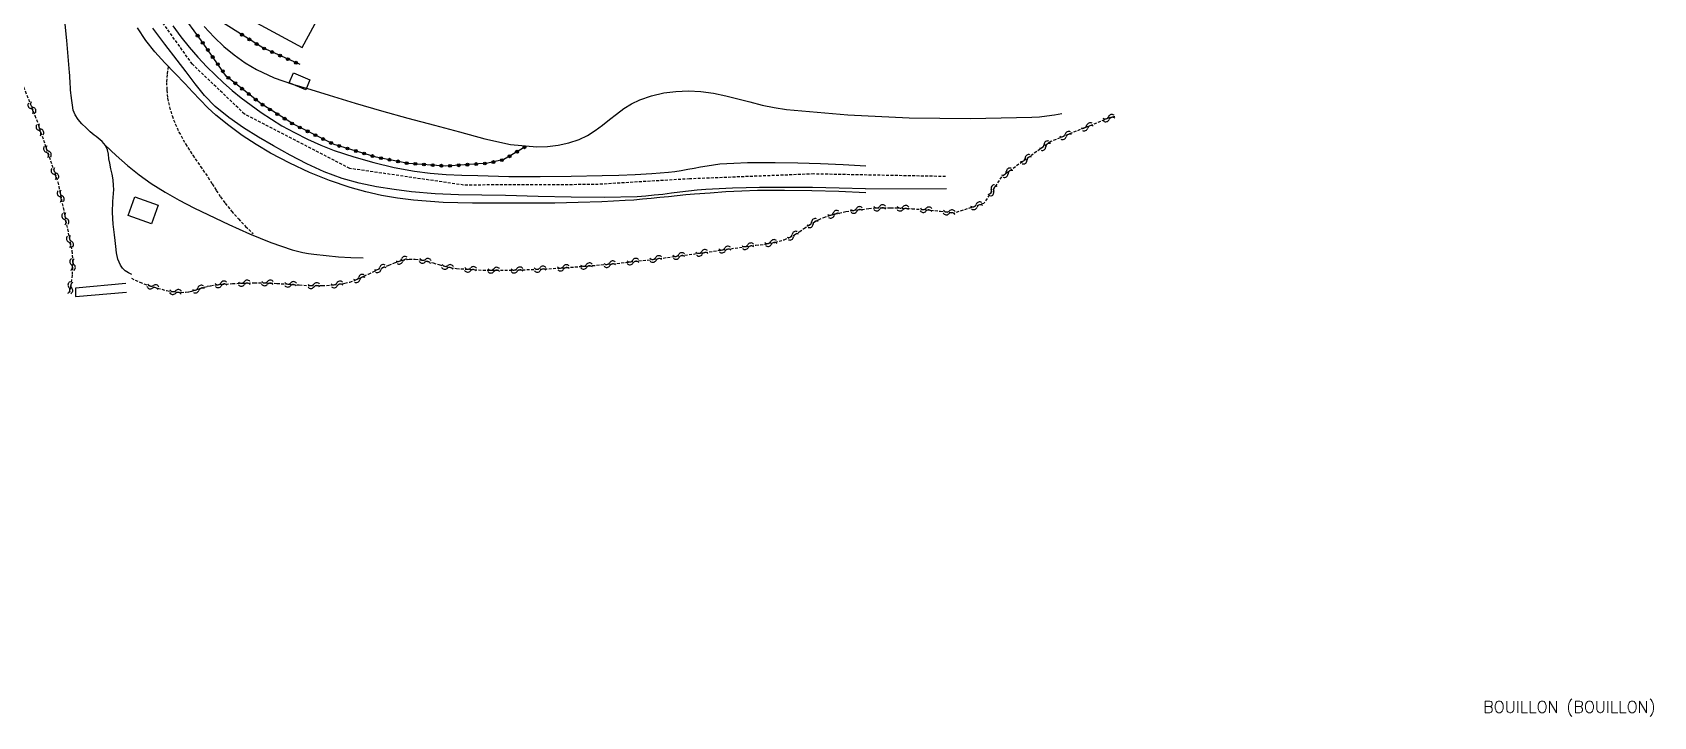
# Model space of a CAD drawing. Header units: millimetres. Extents: x 200000 to 201001, y 52999 to 54001.
# Drawn here: x 200206 to 200485.2, y 53235.8 to 53353.7 of the extents above; entities that cross this region are included whole.
import ezdxf
from ezdxf.enums import TextEntityAlignment as Align

# ---------------------------------------------------------------- set-up
doc = ezdxf.new("R2010")
doc.units = ezdxf.units.MM
doc.linetypes.add('DASHED', pattern=[0.75, 0.5, -0.25])
doc.layers.get('0').update_dxf_attribs({"linetype": 'CONTINUOUS'})
for name, color, linetype in [('W0001', 6, 'DASHED'), ('W0008', 7, 'CONTINUOUS'), ('W0070', 7, 'DASHED'), ('W0104', 1, 'CONTINUOUS'), ('W0211', 2, 'CONTINUOUS'), ('W0214', 2, 'CONTINUOUS'), ('W0322', 7, 'CONTINUOUS'), ('W0323', 7, 'CONTINUOUS'), ('W0501', 5, 'DASHED'), ('W0510', 5, 'CONTINUOUS'), ('W0511', 5, 'CONTINUOUS'), ('W0980', 7, 'CONTINUOUS')]:
    doc.layers.add(name, color=color, linetype=linetype)
doc.styles.get("Standard").update_dxf_attribs({"font": 'romans.shx', "width": 0.85})

# ---------------------------------------------------------------- blocks, each defined once
blk = doc.blocks.new('t323o')
at = {"color": 0, "linetype": 'Continuous'}
for radius in [0.25, 0.15]:
    blk.add_circle((0, 0), radius, dxfattribs=at)
blk = doc.blocks.new('t500o')
at = {"color": 0, "linetype": 'Continuous'}
for centre, start, end in [((-0.5, 0.625), 216.8699, 323.1301), ((0.5, -0.125), 36.8699, 143.1301), ((0.5, -0.625), 36.8699, 143.1301), ((-0.5, 0.125), 216.8699, 323.1301)]:
    blk.add_arc(centre, 0.625, start, end, dxfattribs=at)
blk = doc.blocks.new('t322o')
at = {"color": 0, "linetype": 'Continuous'}
for radius in [0.25, 0.15]:
    blk.add_circle((0, 0), radius, dxfattribs=at)

msp = doc.modelspace()

# ---------------------------------------------------------------- linework, layer by layer
at = {"layer": 'W0001'}
msp.add_lwpolyline([(200363.26, 53328.83), (200340.57, 53329.27), (200319.19, 53328.43), (200302.76, 53327.44), (200280.27, 53327.36), (200260.69, 53330.22), (200242.53, 53339.6), (200233.57, 53348.18), (200224.48, 53360.93), (200218.43, 53375.99), (200212.68, 53391.63), (200207.77, 53407.67), (200206.65, 53420.37), (200209.8, 53434.37), (200216.09, 53445.99), (200226.59, 53458.77), (200237.64, 53473.36), (200242.14, 53484.17), (200242.2, 53498.56), (200239.58, 53511.94), (200235.22, 53526.87)], dxfattribs=at)
at = {"layer": 'W0008'}
for points in [[(200349.48, 53326.73), (200344.92, 53326.85), (200340.36, 53326.92), (200335.79, 53326.94), (200331.23, 53326.92), (200328.91, 53326.88), (200326.59, 53326.83), (200324.28, 53326.74), (200321.96, 53326.6), (200320.48, 53326.48), (200319, 53326.32), (200317.53, 53326.14), (200316.05, 53325.95), (200314.58, 53325.76), (200313.1, 53325.6), (200311.62, 53325.46), (200310.13, 53325.36), (200304.46, 53325.21), (200298.79, 53325.25), (200293.12, 53325.39), (200287.46, 53325.55), (200283.43, 53325.62), (200279.39, 53325.7), (200275.36, 53325.86), (200271.33, 53326.22), (200268.31, 53326.59), (200265.3, 53327.06), (200262.31, 53327.67), (200259.37, 53328.5), (200256.29, 53329.65), (200253.31, 53331.01), (200250.41, 53332.52), (200247.56, 53334.11), (200244.94, 53335.63), (200242.36, 53337.23), (200239.86, 53338.98), (200237.51, 53340.92), (200235.69, 53342.77), (200234.04, 53344.77), (200232.5, 53346.84), (200230.96, 53348.9), (200228.85, 53351.65), (200226.75, 53354.41)], [(200230.22, 53354.77), (200231.57, 53352.92), (200233.01, 53351.13), (200234.52, 53349.41), (200236.09, 53347.74), (200237.49, 53346.33), (200238.95, 53344.97), (200240.45, 53343.66), (200242, 53342.4), (200243.68, 53341.11), (200245.41, 53339.87), (200247.18, 53338.69), (200249, 53337.59), (200251.18, 53336.39), (200253.4, 53335.27), (200255.67, 53334.24), (200257.98, 53333.33), (200261.37, 53332.2), (200264.81, 53331.22), (200268.3, 53330.41), (200271.81, 53329.75), (200274.53, 53329.4), (200277.26, 53329.2), (200279.99, 53329.08), (200282.72, 53328.99), (200288.07, 53328.86), (200293.43, 53328.84), (200298.78, 53328.89), (200304.13, 53329), (200306.99, 53329.08), (200309.84, 53329.18), (200312.69, 53329.33), (200315.53, 53329.58), (200316.65, 53329.71), (200317.76, 53329.89), (200318.87, 53330.08), (200319.97, 53330.29), (200321.07, 53330.5), (200322.18, 53330.7), (200323.29, 53330.86), (200324.41, 53330.99), (200326.78, 53331.15), (200329.16, 53331.22), (200331.53, 53331.23), (200333.9, 53331.23), (200337.81, 53331.18), (200341.71, 53331.08), (200345.62, 53330.92), (200349.52, 53330.7)], [(200349.48, 53326.73), (200363.43, 53326.78)]]:
    msp.add_lwpolyline(points, dxfattribs=at)
at = {"layer": 'W0070'}
msp.add_lwpolyline([(200229.43, 53347.76), (200229.23, 53346.41), (200229.14, 53345.04), (200229.16, 53343.68), (200229.31, 53342.32), (200229.62, 53340.8), (200230.08, 53339.32), (200230.64, 53337.89), (200231.27, 53336.49), (200232.38, 53334.44), (200233.65, 53332.49), (200234.98, 53330.58), (200236.27, 53328.67), (200236.99, 53327.55), (200237.69, 53326.42), (200238.43, 53325.31), (200239.21, 53324.24), (200240.34, 53322.86), (200241.52, 53321.52), (200242.75, 53320.23), (200244.02, 53318.99)], dxfattribs=at)
at = {"layer": 'W0104'}
for points in [[(200243.23, 53356.05), (200252.48, 53351.06), (200255.73, 53357.08), (200246.48, 53362.07)], [(200250.96, 53346.68), (200253.81, 53345.47), (200253.09, 53343.79), (200250.24, 53344.99)], [(200223.67, 53325.33), (200227.68, 53323.9), (200226.53, 53320.67), (200222.52, 53322.11)]]:
    msp.add_lwpolyline(points, close=True, dxfattribs=at)
at = {"layer": 'W0211'}
msp.add_lwpolyline([(200349.52, 53326), (200344.87, 53326.25), (200340.21, 53326.39), (200335.55, 53326.45), (200330.89, 53326.41), (200328.17, 53326.32), (200325.45, 53326.17), (200322.73, 53325.98), (200320.01, 53325.77), (200318.52, 53325.65), (200317.03, 53325.51), (200315.55, 53325.36), (200314.06, 53325.2), (200312.58, 53325.05), (200311.09, 53324.91), (200309.6, 53324.78), (200308.11, 53324.68), (200304.06, 53324.48), (200300.02, 53324.34), (200295.97, 53324.27), (200291.92, 53324.24), (200286.86, 53324.22), (200281.8, 53324.22), (200276.73, 53324.36), (200271.67, 53324.76), (200268.91, 53325.12), (200266.16, 53325.58), (200263.43, 53326.18), (200260.74, 53326.93), (200257.2, 53328.14), (200253.73, 53329.54), (200250.33, 53331.12), (200247.02, 53332.86), (200244.55, 53334.32), (200242.17, 53335.9), (200239.86, 53337.6), (200237.63, 53339.39), (200236.22, 53340.67), (200234.89, 53342.03), (200233.6, 53343.43), (200232.31, 53344.82), (200230.57, 53346.63), (200228.81, 53348.43), (200227.11, 53350.3), (200225.55, 53352.28), (200224.11, 53354.46)], dxfattribs=at)
at = {"layer": 'W0214'}
for points in [[(200235.61, 53354.7), (200237.32, 53352.83), (200238.98, 53351.24), (200240.76, 53349.77), (200242.64, 53348.44), (200244.62, 53347.26), (200247.65, 53345.85), (200250.79, 53344.75), (200253.98, 53343.8), (200257.14, 53342.83), (200261.63, 53341.44), (200266.15, 53340.12), (200270.69, 53338.87), (200275.25, 53337.69), (200279.56, 53336.54), (200283.91, 53335.32), (200288.35, 53334.36), (200292.87, 53333.94), (200294.73, 53333.99), (200296.58, 53334.23), (200298.4, 53334.64), (200300.17, 53335.23), (200301.59, 53335.91), (200302.93, 53336.74), (200304.19, 53337.66), (200305.4, 53338.63), (200306.62, 53339.6), (200307.87, 53340.53), (200309.2, 53341.37), (200310.62, 53342.04), (200312.65, 53342.73), (200314.72, 53343.22), (200316.84, 53343.5), (200318.97, 53343.59), (200321.14, 53343.48), (200323.28, 53343.18), (200325.4, 53342.74), (200327.5, 53342.22), (200329.57, 53341.67), (200331.65, 53341.15), (200333.75, 53340.71), (200335.88, 53340.4), (200346.41, 53339.46), (200356.96, 53338.93), (200367.53, 53338.81), (200378.1, 53339.06), (200379.4, 53339.14), (200380.7, 53339.27), (200381.99, 53339.44), (200383.27, 53339.67)], [(200218.59, 53334.23), (200220.45, 53332.44), (200222.38, 53330.74), (200224.4, 53329.14), (200226.5, 53327.63), (200228.87, 53326.12), (200231.33, 53324.74), (200233.83, 53323.46), (200236.36, 53322.23), (200239.88, 53320.56), (200243.44, 53318.95), (200247.06, 53317.47), (200250.76, 53316.21), (200251.68, 53315.96), (200252.62, 53315.76), (200253.56, 53315.6), (200254.5, 53315.46), (200256.61, 53315.2), (200258.74, 53315), (200260.86, 53314.87), (200262.99, 53314.8)]]:
    msp.add_lwpolyline(points, dxfattribs=at)
at = {"layer": 'W0322'}
msp.add_lwpolyline([(200252.13, 53348.11), (200245.69, 53351), (200238.95, 53355.26), (200236.76, 53360.03)], dxfattribs=at)
at = {"layer": 'W0323'}
msp.add_lwpolyline([(200290.79, 53333.89), (200287.22, 53331.74), (200284.44, 53331.11), (200277.24, 53330.63), (200270.73, 53331.09), (200265.24, 53332.16), (200258, 53334.35), (200250.96, 53337.83), (200245.43, 53341.34), (200239.42, 53346.11), (200235.13, 53352.2), (200231.55, 53357.13), (200231.01, 53367.82), (200230.57, 53379.55), (200229.47, 53395.57)], dxfattribs=at)
at = {"layer": 'W0501'}
for points in [[(200176.59, 53427.64), (200176.67, 53427.02), (200178.98, 53415.33), (200180.75, 53408.41), (200182.84, 53401.6), (200185.19, 53394.87), (200187.71, 53388.21), (200190.31, 53381.6), (200192.91, 53375), (200195.43, 53368.36), (200197.81, 53361.67), (200201.97, 53350.52), (200206.48, 53339.35), (200210.42, 53327.88), (200212.84, 53316.02), (200212.97, 53313.94), (200212.87, 53311.86), (200212.6, 53309.81), (200212.42, 53308.86)], [(200392.39, 53339.16), (200391.31, 53338.88), (200381.38, 53334.87), (200372.89, 53328.79), (200369.83, 53324.2), (200364.8, 53322.54)], [(200223.07, 53311.3), (200224.54, 53310.63), (200226.05, 53310.06), (200227.59, 53309.58), (200229.15, 53309.2), (200229.95, 53309.04), (200230.77, 53308.93), (200231.59, 53308.88), (200232.41, 53308.91), (200232.96, 53308.98), (200233.51, 53309.1), (200234.04, 53309.25), (200234.57, 53309.43), (200235.09, 53309.6), (200235.62, 53309.77), (200236.15, 53309.92), (200236.69, 53310.03), (200238.57, 53310.27), (200240.46, 53310.39), (200242.35, 53310.46), (200244.24, 53310.51), (200246.18, 53310.51), (200248.12, 53310.43), (200250.06, 53310.29), (200251.99, 53310.15), (200253.95, 53310.05), (200255.91, 53310.04), (200257.87, 53310.15), (200259.82, 53310.44), (200260.68, 53310.65), (200261.51, 53310.94), (200262.32, 53311.28), (200263.12, 53311.65), (200263.9, 53312.04), (200264.68, 53312.43), (200265.47, 53312.79), (200266.28, 53313.11), (200267.39, 53313.55), (200268.52, 53314.02), (200269.69, 53314.4), (200270.9, 53314.59), (200271.96, 53314.58), (200273.01, 53314.45), (200274.04, 53314.22), (200275.04, 53313.95), (200276.03, 53313.65), (200277.03, 53313.37), (200278.04, 53313.14), (200279.07, 53312.99), (200283.6, 53312.71), (200288.14, 53312.69), (200292.68, 53312.84), (200297.2, 53313.08), (200305.18, 53313.71), (200313.14, 53314.59), (200321.07, 53315.65), (200328.99, 53316.79), (200330.61, 53317), (200332.25, 53317.2), (200333.88, 53317.49), (200335.48, 53317.95), (200336.38, 53318.33), (200337.24, 53318.8), (200338.07, 53319.32), (200338.88, 53319.86), (200339.68, 53320.41), (200340.51, 53320.93), (200341.36, 53321.4), (200342.27, 53321.79), (200344.16, 53322.38), (200346.11, 53322.8), (200348.07, 53323.09), (200350.03, 53323.32), (200351.27, 53323.42), (200352.52, 53323.46), (200353.77, 53323.45), (200355.02, 53323.41), (200357.48, 53323.29), (200359.92, 53323.11), (200362.37, 53322.86), (200364.8, 53322.54)]]:
    msp.add_lwpolyline(points, dxfattribs=at)
at = {"layer": 'W0510'}
msp.add_lwpolyline([(200223.15, 53311.96), (200222.57, 53312.23), (200222.03, 53312.6), (200221.57, 53313.05), (200221.19, 53313.57), (200220.75, 53314.59), (200220.53, 53315.68), (200220.42, 53316.77), (200220.3, 53317.83), (200220.15, 53318.76), (200220.04, 53319.7), (200219.94, 53320.64), (200219.88, 53321.59), (200219.86, 53321.95), (200219.85, 53322.32), (200219.85, 53322.69), (200219.85, 53323.05), (200219.85, 53323.42), (200219.86, 53323.79), (200219.87, 53324.15), (200219.88, 53324.52), (200219.92, 53325.2), (200219.98, 53325.88), (200220.03, 53326.57), (200220.02, 53327.26), (200219.92, 53328.24), (200219.75, 53329.21), (200219.54, 53330.18), (200219.34, 53331.14), (200219.22, 53331.89), (200219.11, 53332.67), (200218.94, 53333.44), (200218.62, 53334.17), (200218.36, 53334.54), (200218.06, 53334.87), (200217.72, 53335.17), (200217.36, 53335.45), (200217.01, 53335.7), (200216.65, 53335.96), (200216.31, 53336.23), (200215.98, 53336.53), (200215.29, 53337.21), (200214.57, 53337.89), (200213.91, 53338.64), (200213.38, 53339.48), (200213.08, 53340.28), (200212.92, 53341.11), (200212.82, 53341.95), (200212.72, 53342.78), (200212.66, 53343.27), (200212.61, 53343.76), (200212.58, 53344.26), (200212.55, 53344.75), (200212.52, 53345.25), (200212.49, 53345.75), (200212.46, 53346.24), (200212.42, 53346.74), (200212.2, 53349.51), (200211.98, 53352.29), (200211.7, 53355.06)], dxfattribs=at)
at = {"layer": 'W0511'}
msp.add_lwpolyline([(200222.11, 53310.4), (200213.43, 53309.62), (200213.45, 53308.15), (200222.22, 53308.93)], dxfattribs=at)

# ---------------------------------------------------------------- block references
at = {"layer": 'W0322'}
for p, rotation in [((200242.12, 53353.26), 147.7115792825736), ((200243.39, 53352.45), 147.7115792825736), ((200244.65, 53351.65), 147.7115792825736), ((200245.94, 53350.89), 155.8363149005486), ((200247.31, 53350.27), 155.8363149005486), ((200248.68, 53349.66), 155.8363149005486), ((200250.04, 53349.04), 155.8363149005486), ((200251.41, 53348.43), 155.8363149005486)]:
    msp.add_blockref('t322o', p, dxfattribs=dict(at, rotation=rotation))
at = {"layer": 'W0323'}
for p, rotation in [((200234.49, 53353.08), 125.9257435524851), ((200235.36, 53351.86), 125.2031729828529), ((200236.23, 53350.64), 125.2031729828529), ((200237.09, 53349.41), 125.2031729828529), ((200237.96, 53348.19), 125.2031729828529), ((200238.82, 53346.96), 125.2031729828529), ((200239.78, 53345.83), 141.5511026519235), ((200240.96, 53344.89), 141.5511026519235), ((200242.13, 53343.96), 141.5511026519235), ((200243.3, 53343.03), 141.5511026519235), ((200244.48, 53342.09), 141.5511026519235), ((200245.67, 53341.19), 147.6140922067449), ((200246.94, 53340.38), 147.6140922067449), ((200248.2, 53339.58), 147.6140922067449), ((200249.47, 53338.78), 147.6140922067449), ((200250.74, 53337.97), 147.6140922067449), ((200252.07, 53337.28), 153.696124356501), ((200253.41, 53336.62), 153.696124356501), ((200254.76, 53335.95), 153.696124356501), ((200256.1, 53335.29), 153.696124356501), ((200257.45, 53334.62), 153.696124356501), ((200258.85, 53334.1), 163.1420400937081), ((200260.28, 53333.66), 163.1420400937081), ((200261.72, 53333.23), 163.1420400937081), ((200263.15, 53332.79), 163.1420400937081), ((200289.47, 53333.1), 211.1642307997489), ((200290.76, 53333.88), 211.1642307997489), ((200264.59, 53332.36), 163.1420400937081), ((200266.04, 53332), 169.005970817715), ((200267.52, 53331.72), 169.005970817715), ((200268.99, 53331.43), 169.005970817715), ((200270.46, 53331.14), 169.005970817715), ((200271.95, 53331.01), 175.9193808347625), ((200273.45, 53330.9), 175.9193808347625), ((200274.95, 53330.79), 175.9193808347625), ((200276.44, 53330.69), 175.9193808347625), ((200277.94, 53330.67), 183.7908315402685), ((200279.44, 53330.77), 183.7908315402685), ((200280.93, 53330.87), 183.7908315402685), ((200282.43, 53330.97), 183.7908315402685), ((200283.93, 53331.07), 183.7908315402685), ((200285.4, 53331.32), 192.79713429141), ((200286.86, 53331.65), 192.79713429141), ((200288.19, 53332.32), 211.1642307997489)]:
    msp.add_blockref('t323o', p, dxfattribs=dict(at, rotation=rotation))
at = {"layer": 'W0501'}
for p, rotation in [((200205.95, 53340.65), 291.9606622422662), ((200391.35, 53338.89), 194.4612815995486), ((200207.32, 53336.89), 288.9462115462687), ((200383.93, 53335.9), 202.0150837589238), ((200387.64, 53337.39), 202.0150837589238), ((200208.62, 53333.11), 288.9462115462687), ((200380.36, 53334.14), 215.5950640951508), ((200209.92, 53329.33), 288.9462115462687), ((200373.86, 53329.48), 215.5950640951508), ((200377.11, 53331.81), 215.5950640951508), ((200371.33, 53326.45), 236.3243443309369), ((200210.91, 53325.46), 281.5469400212242), ((200211.71, 53321.54), 281.5469400212242), ((200344, 53322.33), 17.35717053560946), ((200347.93, 53323.07), 8.530530492169568), ((200351.91, 53323.44), 1.617569363093181), ((200355.91, 53323.37), 357.1981989235803), ((200359.9, 53323.11), 355.6693284084823), ((200363.87, 53322.66), 352.6115851618518), ((200368.6, 53323.79), 198.246757927695), ((200336.96, 53318.64), 28.39220653930045), ((200340.32, 53320.81), 32.31667978726515), ((200212.51, 53317.62), 281.5469400212242), ((200325.27, 53316.25), 8.203156035872395), ((200329.23, 53316.82), 7.485344639194293), ((200333.19, 53317.37), 9.945346101562647), ((200212.95, 53313.66), 267.3069517915964), ((200265.94, 53312.98), 21.77303365179669), ((200269.68, 53314.4), 18.09024548012054), ((200273.64, 53314.31), 347.7241402295861), ((200277.5, 53313.26), 347.1121803528126), ((200297.46, 53313.1), 4.502236238991154), ((200301.44, 53313.42), 4.502236238991154), ((200305.43, 53313.74), 6.328437041050187), ((200309.41, 53314.18), 6.328437041050187), ((200313.38, 53314.63), 7.562333392977005), ((200317.35, 53315.15), 7.562333392977005), ((200321.31, 53315.68), 8.203156035872395), ((200238.51, 53310.26), 7.199682983355287), ((200242.5, 53310.46), 1.590821929461331), ((200246.5, 53310.5), 357.4229128302312), ((200250.49, 53310.26), 355.8465536890524), ((200258.48, 53310.24), 8.365204195690314), ((200262.32, 53311.28), 22.73065760004716), ((200281.47, 53312.84), 356.4451344130381), ((200285.47, 53312.7), 359.6957845848995), ((200289.47, 53312.73), 1.913005920568854), ((200293.46, 53312.88), 3.092582038883101), ((200212.57, 53309.68), 259.1306180424523), ((200226.79, 53309.83), 342.6894734687576), ((200230.68, 53308.94), 352.1910696661053), ((200234.61, 53309.44), 18.78239459767225), ((200254.49, 53310.05), 359.6094335036595)]:
    msp.add_blockref('t500o', p, dxfattribs=dict(at, rotation=rotation))

# ---------------------------------------------------------------- texts
at = {"layer": 'W0980'}
msp.add_text('BOUILLON (BOUILLON)', height=2, dxfattribs=at).set_placement((200470.67, 53237.33), align=Align.MIDDLE)

doc.saveas('drawing.dxf')
